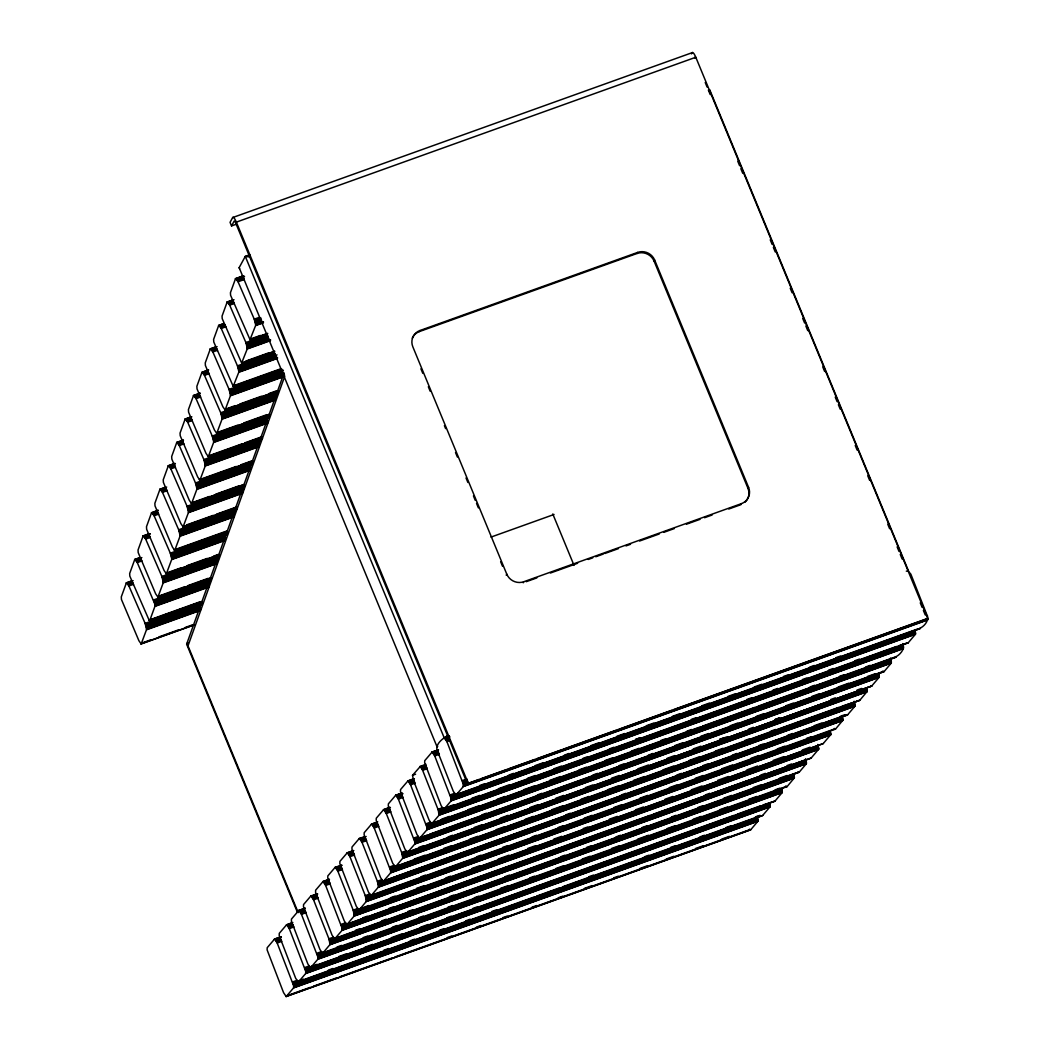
<?xml version="1.0" encoding="UTF-8"?>
<svg xmlns="http://www.w3.org/2000/svg" width="1049" height="1049" viewBox="0 0 1049 1049"><rect width="100%" height="100%" fill="white"/><g stroke="black" fill="none" stroke-linecap="round" stroke-linejoin="round"><path stroke-width="1.5" d="M146.611 629.4L145.129 623.381L128.922 585.971L126.418 582.798L121.291 596.894L121.448 599.49L138.901 640.716L141.182 643.968L146.611 629.4L200.595 610.02M149.771 620.51L154.898 606.401L154.741 603.804L137.288 562.592L134.783 559.405L129.67 573.515L129.814 576.111L149.246 620.457L202.221 601.693M163.356 582.483L161.874 576.478L145.667 539.068L143.162 535.882L138.048 549.991L138.193 552.587L155.658 593.813L157.927 597.065L163.356 582.483L217.34 563.116M171.8 559.183L170.318 553.177L154.111 515.767L151.607 512.581L146.493 526.69L146.637 529.286L164.09 570.512L166.371 573.764L171.8 559.183L224.237 540.366M180.166 535.803L178.684 529.784L162.477 492.374L159.986 489.201L154.859 503.31L155.016 505.906L172.469 547.119L174.75 550.371L180.166 535.803L234.163 516.436M188.545 512.279L187.063 506.261L170.856 468.864L168.365 465.677L163.238 479.786L163.395 482.383L180.848 523.595L183.116 526.847L188.545 512.279L242.542 492.912M196.989 488.978L195.507 482.973L179.3 445.563L176.796 442.376L171.682 456.485L171.826 459.082L189.292 500.307L191.561 503.559L196.989 488.978L249.439 470.162M205.368 465.599L203.886 459.58L187.679 422.17L185.175 418.997L180.048 433.093L180.205 435.689L197.658 476.915L199.939 480.167L205.368 465.599L257.805 446.782M213.747 442.075L212.252 436.056L196.058 398.659L193.554 395.473L188.427 409.582L188.584 412.178L206.037 453.391L208.318 456.643L213.747 442.075L267.731 422.708M222.178 418.774L220.696 412.755L204.489 375.358L201.998 372.172L196.871 386.281L197.028 388.877L214.481 430.09L216.75 433.342L222.178 418.774L274.628 399.957M230.557 395.394L229.075 389.376L212.868 351.966L210.364 348.793L205.25 362.888L205.394 365.485L222.847 406.71L225.129 409.962L230.557 395.394L282.994 376.578M238.936 371.871L237.454 365.852L221.247 328.442L218.743 325.269L213.616 339.378L213.773 341.974L233.206 386.32L238.936 371.871L277.5 358.037M247.38 348.57L245.899 342.551L229.692 305.154L227.187 301.968L222.06 316.077L222.218 318.673L241.65 363.02L247.38 348.57L270.511 340.269M255.746 325.19L254.264 319.171L238.057 281.761L235.553 278.588L230.439 292.684L230.583 295.28L250.016 339.627L255.746 325.19L263.456 322.423M286.18 996.55L293.563 987.909L293.641 985.732L277.185 942.999L274.563 939.078L267.193 947.719L267.115 949.896L283.558 992.629L286.18 996.55L750.664 829.838L757.85 821.315L757.168 816.279M298.283 982.179L305.665 973.538L305.731 971.348L289.288 928.627L286.665 924.707L279.283 933.348L279.204 935.524L295.661 978.258L298.283 982.179L762.571 815.571L769.953 806.93L769.573 802.865M310.465 967.873L317.847 959.245L317.926 957.055L301.469 914.335L298.847 910.414L291.478 919.055L291.399 921.232L307.855 963.965L310.465 967.873L774.962 801.161L782.134 792.638L781.767 788.573M330.055 944.467L328.914 938.803L313.559 899.832L310.937 895.912L303.554 904.553L303.476 906.729L319.932 949.463L322.554 953.384L330.055 944.467L794.355 777.873L793.844 774.07M334.644 939.012L342.026 930.371L342.092 928.181L325.649 885.461L323.026 881.54L315.644 890.181L315.579 892.358L332.022 935.092L334.644 939.012L799.128 772.287L806.314 763.764L805.632 758.729M354.339 915.803L353.198 910.139L337.844 871.168L335.221 867.248L327.839 875.889L327.76 878.065L344.216 920.799L346.839 924.707L354.339 915.803L818.64 749.196L817.814 744.436M366.429 901.301L365.275 895.636L349.92 856.666L347.298 852.745L339.915 861.386L339.85 863.563L356.293 906.297L358.915 910.217L366.429 901.301L830.716 734.693L830.205 730.904M378.519 886.929L377.365 881.265L362.01 842.295L359.387 838.374L352.018 847.015L351.939 849.192L368.383 891.925L371.005 895.833L378.519 886.929L842.806 720.322L841.993 715.562M383.2 881.54L390.582 872.899L390.648 870.722L374.205 827.989L371.582 824.081L364.2 832.709L364.134 834.899L380.577 877.62L383.2 881.54L847.487 714.946L854.869 706.305L854.174 701.27M412.519 775.329L413.673 780.994L429.028 819.964L431.637 823.885L439.02 815.243L438.338 810.208L422.642 770.333L420.295 766.478L412.519 775.329L415.601 774.214M402.79 858.134L401.636 852.47L386.281 813.5L383.659 809.579L376.276 818.22L376.211 820.397L392.654 863.13L395.276 867.051L402.79 858.134L867.077 691.527L866.566 687.738M407.379 852.667L414.748 844.039L414.827 841.849L398.371 799.128L395.761 795.208L388.379 803.849L388.3 806.025L404.757 848.759L407.379 852.667L871.667 686.072L879.036 677.431L878.669 673.366M419.561 838.374L426.943 829.733L427.022 827.556L410.565 784.822L407.943 780.915L400.561 789.543L400.495 791.733L416.938 834.453L419.561 838.374L884.045 671.662L891.23 663.138L890.549 658.103M443.74 809.5L451.122 800.859L451.188 798.682L434.745 755.949L432.122 752.041L424.74 760.682L424.675 762.859L441.118 805.593L443.74 809.5L908.224 642.788L915.41 634.265L915.03 630.2M447.844 735.69C441.983 738.68 433.814 745.223 437.957 752.317L453.312 791.287L455.935 795.208L463.304 786.566L463.383 784.39L446.926 741.656L444.12 737.853M758.047 706.213L895.322 656.949C898.954 655.809 905.943 648.898 902.625 643.601M919.606 628.285C923.933 626.987 930.424 619.526 926.569 614.032L910.86 574.196L908.408 571.259M297.208 911.791L186.63 644.178L283.82 373.68M284.83 376.014L188.02 645.804L187.01 643.47L188.217 643.037M709.137 91.001L709.662 89.637L908.5 570.918L906.323 571.167M785.832 785.989L787.038 786.671L794.355 777.873M653.186 814.247L811.126 758.112L818.64 749.196M358.312 909.889L823.203 743.61L830.716 734.693M834.296 728.452L835.489 729.121L842.806 720.322M841.993 706.213L859.76 700.339L867.077 691.527M927.132 619.487L927.709 618.425L695.802 57.262A7.133 1.639 70.3 0 0 692.104 52.699L232.655 217.563L230.059 222.336L231.541 225.928L236.143 224.276M231.541 225.928L234.137 221.155A3.173 0.734 70.3 0 1 235.776 223.175L467.684 784.35L468.26 783.301L927.709 618.425M239.539 268.57L239.159 267.639L245.282 256.376L250.305 257.057M412.309 338.145A13.204 12.588 28.5 0 1 419.403 331.563L419.98 330.514L637.622 252.416A13.204 12.588 28.5 0 1 654.655 260.047L748.58 487.339A13.204 12.588 28.5 0 1 741.433 503.638L740.856 504.687L728.767 509.027M691.461 53.892L692.104 52.699M419.403 331.563L637.045 253.478L637.622 252.416M744.96 502.248A13.204 12.588 28.5 0 0 748.003 488.388L654.078 261.096L654.655 260.047M506.195 575.167L506.759 574.105L412.834 346.813A13.204 12.588 28.5 0 1 419.98 330.514M523.228 582.785L523.792 581.736L741.433 503.638M748.003 488.388L748.58 487.339M908.224 642.788L899.701 645.345M884.045 671.662L882.852 670.993M799.128 772.287L797.935 771.618M774.962 801.161L763.357 804.832M750.664 829.838L749.471 829.169M232.655 217.563A7.133 1.639 70.3 0 1 236.353 222.126L695.802 57.262M249.832 254.75L245.282 256.376L444.186 737.775M235.553 278.588L243.499 275.743M235.409 278.824L243.119 276.057M236.445 278.968L244.155 276.202M236.851 279.48L244.561 276.713M237.271 280.162L243.447 277.946M237.677 280.935L243.853 278.732M238.057 281.761L244.233 279.545M227.187 301.968L233.586 299.686M227.043 302.204L233.875 299.804M228.079 302.348L232.694 300.683M228.472 302.873L233.101 301.207M228.892 303.554L233.521 301.889M229.311 304.328L233.94 302.663M229.692 305.154L234.32 303.489M218.598 325.505L223.594 323.538M219.267 325.321L223.896 323.656M219.634 325.649L224.263 323.984M220.041 326.173L224.656 324.508M220.46 326.842L225.089 325.19M220.867 327.629L225.496 325.964M221.247 328.442L225.876 326.79M254.264 319.171L258.893 317.506M254.619 320.05L260.795 317.834M254.973 321.007L261.135 318.791M255.274 322.004L261.437 319.801M255.51 322.987L261.686 320.771M255.681 323.866L261.844 321.65M255.759 324.613L263.469 321.846M255.668 325.583L263.378 322.817M210.364 348.793L215.215 347.062M210.22 349.029L217.064 346.629M211.255 349.173L215.884 347.507M211.662 349.697L216.291 348.032M212.082 350.366L216.71 348.714M212.488 351.14L217.117 349.487M212.868 351.966L217.497 350.314M251.196 338.748L260.454 335.431M250.016 339.627L267.665 333.359M250.318 339.758L267.508 333.595M245.899 342.551L267.482 334.801M246.253 343.429L267.849 335.68M246.594 344.4L268.19 336.65M246.895 345.396L268.492 337.647M247.144 346.367L268.741 338.617M247.302 347.258L268.898 339.509M247.38 347.993L270.524 339.692M247.302 348.963L270.432 340.663M201.854 372.408L208.384 369.891M202.523 372.225L208.685 370.009M202.877 372.552L207.505 370.9M203.283 373.077L207.912 371.412M203.703 373.759L208.331 372.093M204.122 374.532L208.738 372.867M204.489 375.358L209.118 373.693M245.912 361.026L269.055 352.726M241.65 363.02L274.707 351.205M241.952 363.138L274.563 351.441M237.454 365.852L274.471 352.569M237.808 366.73L274.825 353.447M238.149 367.701L275.166 354.418M238.451 368.697L277.015 354.864M238.7 369.668L275.717 356.385M238.87 370.546L275.887 357.263M238.936 371.294L277.5 357.46M238.857 372.264L277.421 358.43M193.554 395.473L199.953 393.191M193.409 395.709L200.241 393.309M194.432 395.853L199.061 394.188M194.839 396.378L199.467 394.712M195.258 397.06L199.887 395.394M195.678 397.833L200.307 396.168M196.058 398.659L200.687 396.994M232.839 385.993L280.66 368.828M233.206 386.32L281.696 368.973M233.507 386.438L281.552 369.209M229.075 389.376L283.06 370.009M229.429 390.254L283.414 370.887M229.77 391.211L282.22 372.395M230.085 392.221L284.069 372.841M230.321 393.191L284.305 373.811M230.492 394.07L284.476 374.703M230.557 394.817L283.007 376.001M230.478 395.788L282.915 376.971M185.175 418.997L190.026 417.266M185.03 419.233L191.862 416.833M186.066 419.377L190.682 417.712M186.46 419.902L191.088 418.236M186.879 420.57L191.508 418.918M187.299 421.357L191.928 419.692M187.679 422.17L192.308 420.518M226.007 408.953L235.264 405.635M239.893 403.97L261.489 396.22M269.2 393.454L276.91 390.687M225.496 409.648L277.946 390.831M225.129 409.962L277.801 391.067M220.696 412.755L277.775 392.287M221.064 413.634L278.129 393.165M221.405 414.604L276.936 394.673M221.706 415.601L275.69 396.234M221.955 416.571L275.939 397.204M222.113 417.463L276.097 398.082M222.191 418.21L274.641 399.381M222.1 419.167L274.55 400.351M176.796 442.376L183.195 440.095M176.652 442.612L183.496 440.213M177.687 442.757L182.316 441.104M178.094 443.281L182.723 441.629M178.514 443.963L183.142 442.298M178.92 444.737L183.549 443.071M179.3 445.563L183.929 443.897M217.641 432.345L237.69 425.147M243.853 422.931L266.997 414.63M216.461 433.224L269.567 414.224M216.75 433.342L269.423 414.46M212.252 436.056L269.331 415.574M212.619 436.935L269.685 416.466M212.96 437.905L268.492 417.974M213.262 438.902L267.246 419.534M213.511 439.872L267.495 420.505M213.668 440.764L267.652 421.383M213.747 441.498L267.731 422.131M213.655 442.468L267.652 423.101M168.365 465.677L174.75 463.396M168.207 465.913L175.052 463.514M169.243 466.058L175.419 463.842M169.65 466.582L174.278 464.917M170.069 467.264L174.698 465.599M170.476 468.038L175.104 466.372M170.856 468.864L175.485 467.198M207.65 456.197L241.585 444.015M244.666 442.914L261.634 436.817M208.017 456.525L262.001 437.145M208.318 456.643L262.302 437.276M203.886 459.58L262.499 438.548M204.24 460.459L261.306 439.977M204.581 461.429L260.113 441.498M204.883 462.425L258.88 443.045M205.132 463.396L259.116 444.029M205.289 464.274L259.287 444.907M205.368 465.022L257.818 446.205M205.289 465.992L259.273 446.612M159.986 489.201L164.837 487.47M159.841 489.437L166.673 487.038M160.864 489.581L165.493 487.916M161.271 490.106L165.899 488.441M161.69 490.775L166.319 489.122M162.11 491.561L166.725 489.896M162.477 492.374L167.106 490.722M199.271 479.708L236.3 466.425M240.916 464.773L251.721 460.891M199.638 480.049L252.757 461.036M199.939 480.167L252.599 461.272M195.507 482.973L252.586 462.491M195.861 483.851L252.94 463.37M196.215 484.808L251.734 464.877M196.517 485.805L250.501 466.438M196.753 486.775L250.75 467.408M196.924 487.667L250.908 468.287M197.002 488.414L249.439 469.585M196.91 489.372L249.36 470.555M151.462 512.83L158.006 510.299M152.131 512.633L158.307 510.417M152.498 512.961L157.127 511.309M152.905 513.486L157.534 511.833M153.324 514.167L157.953 512.502M153.731 514.941L158.36 513.289M154.111 515.767L158.74 514.102M192.439 502.55L209.407 496.452M215.583 494.249L238.713 485.936M191.259 503.428L243.709 484.612M191.561 503.559L244.378 484.428M187.063 506.261L244.142 485.792M187.43 507.139L244.496 486.67M187.771 508.109L243.302 488.178M188.073 509.106L243.604 489.175M188.322 510.076L242.306 490.709M188.479 510.968L242.463 491.588M188.558 511.702L242.542 492.335M188.466 512.673L242.45 493.305M143.162 535.882L149.561 533.6M143.018 536.118L149.863 533.718M144.054 536.262L150.23 534.046M144.46 536.786L149.089 535.134M144.88 537.468L149.509 535.803M145.286 538.242L149.915 536.577M145.667 539.068L150.295 537.403M187.089 524.736L213.314 515.334M216.396 514.22L236.445 507.021M182.828 526.729L236.812 507.362M183.116 526.847L237.113 507.48M178.684 529.784L237.297 508.752M179.051 530.663L236.117 510.181M179.392 531.633L234.924 511.702M179.694 532.63L233.678 513.249M179.943 533.6L233.927 514.233M180.1 534.492L234.084 515.111M180.179 535.226L234.163 515.859M180.087 536.196L234.084 516.829M134.783 559.405L139.635 557.675M134.639 559.642L139.937 557.793M135.675 559.786L141.851 557.57M136.082 560.31L140.71 558.645M136.501 560.992L141.13 559.327M136.908 561.766L141.536 560.1M137.288 562.592L141.917 560.927M174.082 549.925L226.532 531.096M174.449 550.253L227.554 531.24M174.75 550.371L227.41 531.489M170.318 553.177L227.384 532.695M170.672 554.056L227.751 533.574M171.013 555.013L226.545 535.095M171.328 556.009L225.312 536.642M171.564 556.993L225.548 537.612M171.734 557.871L225.719 538.504M171.8 558.619L224.25 539.802M171.721 559.576L224.158 540.76M126.418 582.798L131.269 581.054M126.273 583.034L133.105 580.635M127.309 583.178L131.925 581.513M127.703 583.69L132.331 582.038M128.135 584.372L132.751 582.706M128.542 585.145L133.171 583.493M128.922 585.971L133.551 584.306M167.25 572.754L181.136 567.771M187.299 565.555L207.361 558.356M213.524 556.154L218.153 554.488M166.07 573.633L219.189 554.633M166.371 573.764L219.044 554.869M161.874 576.478L218.939 555.996M162.228 577.356L219.307 556.875M162.582 578.314L218.1 558.383M162.883 579.31L218.415 559.392M163.12 580.281L217.117 560.913M163.29 581.172L217.274 561.792M163.369 581.92L217.353 562.539M163.277 582.877L217.261 563.51M158.805 596.055L185.03 586.64M188.112 585.539L208.174 578.34M157.625 596.933L210.744 577.933M157.927 597.065L212.147 577.619M153.495 599.989L210.574 579.507M153.849 600.867L210.928 580.399M154.203 601.838L209.721 581.907M154.505 602.834L210.036 582.903M154.741 603.804L208.738 584.437M154.911 604.696L208.895 585.316M154.99 605.43L208.974 586.063M154.977 606.007L208.961 586.64M154.898 606.401L208.882 587.034M148.892 620.129L199.795 601.864M149.246 620.457L201.696 601.641M149.548 620.575L202.365 601.457M145.129 623.381L202.195 602.9M145.483 624.26L202.549 603.778M145.824 625.217L201.356 605.299M146.126 626.214L200.123 606.846M146.375 627.197L200.359 607.817M146.532 628.076L200.529 608.708M146.611 628.823L200.595 609.456M146.532 629.793L198.969 610.964M142.061 642.958L151.318 639.641M159.028 636.874L179.077 629.675M185.253 627.459L192.964 624.693M140.881 643.837L193.999 624.837M141.182 643.968L193.842 625.073M490.998 537.088L554.042 514.469M526.244 581.697L536.826 577.907M550.423 573.029L577.632 563.261M588.214 559.471L592.751 557.845M595.766 556.757L603.332 554.042M604.84 553.505L618.438 548.614M625.991 545.913L630.528 544.287M639.602 541.022L659.244 533.98M663.781 532.354L674.363 528.552M686.452 524.212L700.05 519.334M704.587 517.708L712.14 514.993M445.759 736.765L448.802 735.664M444.579 737.801L449.208 736.149M444.92 738.063L448.002 736.962M445.314 738.522L449.942 736.87M445.733 739.165L448.815 738.063M446.166 739.938L449.247 738.837M446.572 740.791L449.654 739.689M446.926 741.656L450.021 740.555M432.122 752.041L438.285 749.825M431.926 752.146L438.561 749.891M432.726 752.356L437.354 750.704M433.119 752.828L437.748 751.163M433.539 753.457L438.167 751.805M433.971 754.231L438.6 752.579M434.378 755.083L439.007 753.431M434.745 755.949L439.374 754.297M419.823 766.531L425.999 764.315M420.636 766.74L425.265 765.075M421.029 767.199L425.658 765.534M421.449 767.842L426.078 766.176M421.882 768.615L426.51 766.95M422.288 769.468L426.904 767.802M422.642 770.333L427.271 768.668M407.943 780.915L414.119 778.699M407.746 781.02L414.381 778.751M408.559 781.23L413.175 779.577M408.953 781.689L413.568 780.036M409.372 782.331L414.001 780.679M409.792 783.105L414.421 781.453M410.198 783.957L414.827 782.292M410.565 784.822L415.194 783.17M395.565 795.312L401.924 792.992M396.024 795.26L400.652 793.608M396.365 795.522L402.528 793.319M396.758 795.994L402.921 793.778M397.178 796.624L401.806 794.972M397.61 797.397L402.239 795.745M398.017 798.25L402.646 796.597M398.371 799.128L403 797.463M462.281 780.626L466.91 778.974M383.462 809.697L389.835 807.363M383.934 809.644L390.097 807.428M462.622 781.531L467.251 779.879M384.275 809.907L390.438 807.691M384.655 810.366L389.284 808.7M462.924 782.502L467.552 780.836M385.088 811.008L389.717 809.343M463.186 783.472L467.815 781.807M385.507 811.782L390.136 810.116M463.383 784.39L468.011 782.724M385.914 812.634L390.543 810.969M463.488 785.19L478.908 779.656M481.989 778.555L505.133 770.254M508.214 769.14L534.439 759.738M537.521 758.624L560.664 750.323M563.746 749.222L616.196 730.392M619.277 729.291L671.727 710.475M674.809 709.36L927.775 618.595M386.281 813.5L390.91 811.834M463.501 785.832L927.788 619.238M463.435 786.291L927.722 619.697M463.304 786.566L927.591 619.972M450.1 794.932L454.728 793.267M371.385 824.186L377.745 821.865M450.427 795.837L455.056 794.172M371.844 824.134L376.473 822.482M454.925 794.421L458.007 793.319M479.603 785.57L484.232 783.905M508.909 775.054L513.538 773.388M535.134 765.639L542.844 762.872M564.441 755.123L569.069 753.47M590.666 745.721L598.376 742.954M616.891 736.306L624.601 733.539M646.197 725.79L653.907 723.023M672.422 716.375L680.132 713.608M701.729 705.859L709.439 703.092M727.954 696.457L735.664 693.691M754.165 687.043L761.889 684.276M783.472 676.526L788.101 674.874M809.697 667.125L814.326 665.459M835.922 657.71L840.551 656.045M372.185 824.396L376.814 822.744M456.866 794.329L918.072 628.836M372.579 824.868L377.207 823.203M450.742 796.794L919.947 628.548M455.935 795.208L920.419 628.495M373.011 825.497L377.627 823.845M451.004 797.764L915.292 631.17M373.431 826.271L378.06 824.619M451.188 798.682L915.475 632.088M373.837 827.123L378.466 825.471M451.293 799.482L915.58 632.888M451.319 800.125L915.607 633.53M374.205 827.989L378.833 826.337M451.254 800.584L915.541 633.989M451.122 800.859L915.41 634.265M437.997 809.304L442.626 807.638M359.191 838.479L364.291 836.774M438.338 810.208L444.501 807.992M635.773 739.361L640.401 737.696M691.304 719.43L695.933 717.778M746.836 699.513L751.464 697.847M773.061 690.098L777.676 688.446M802.367 679.582L806.996 677.929M828.579 670.18L833.208 668.515M854.804 660.765L859.433 659.1M442.744 808.713L453.535 804.845M472.05 798.197L479.76 795.43M498.262 788.796L509.067 784.914M527.568 778.279L535.292 775.513M553.793 768.865L561.503 766.098M583.1 758.348L587.728 756.696M609.325 748.947L613.953 747.281M635.55 739.532L640.178 737.867M360.004 838.689L366.167 836.486M443.124 809.185L896.62 646.459M360.397 839.161L365.026 837.495M438.639 811.165L907.752 642.84M360.817 839.803L365.445 838.138M438.902 812.149L903.189 645.541M361.236 840.577L365.865 838.912M439.098 813.067L903.386 646.459M361.643 841.416L366.271 839.764M439.203 813.867L903.491 647.259M439.216 814.509L903.504 647.902M362.01 842.295L366.639 840.629M439.151 814.968L903.438 648.361M439.02 815.243L903.307 648.636M425.92 823.806L430.549 822.141M347.101 852.863L353.461 850.529M347.56 852.811L353.736 850.595M426.261 824.711L430.877 823.045M441.681 819.164L449.392 816.397M467.906 809.762L478.698 805.881M497.213 799.246L504.923 796.479M523.438 789.831L534.229 785.963M549.65 780.43L560.454 776.548M578.956 769.914L586.679 767.147M605.181 760.499L612.891 757.732M631.406 751.084L639.116 748.317M660.713 740.568L665.341 738.916M686.938 731.166L691.566 729.501M810.09 686.938L814.719 685.272M839.397 676.421L844.025 674.756M865.622 667.007L870.25 665.354M347.901 853.073L352.53 851.408M431.034 823.557L699.434 727.245M702.515 726.144L754.952 707.328M348.294 853.532L352.923 851.867M431.375 823.819L895.662 657.212M426.563 825.668L896.134 657.172M348.727 854.174L353.343 852.509M426.825 826.638L891.112 660.044M349.147 854.948L353.775 853.283M427.022 827.556L891.309 660.962M349.553 855.8L354.182 854.135M427.127 828.356L891.414 661.762M349.92 856.666L354.549 855.001M427.14 828.998L891.427 662.404M427.074 829.457L891.362 662.863M426.943 829.733L891.23 663.138M413.726 838.099L418.354 836.433M335.024 867.353L341.659 865.097M414.067 839.003L418.695 837.338M481.806 814.903L486.434 813.237M537.337 794.972L541.966 793.306M592.869 775.041L597.497 773.388M619.08 765.639L623.709 763.974M648.4 755.123L653.016 753.457M674.612 745.708L682.322 742.941M700.837 736.306L708.547 733.539M730.143 725.79L737.853 723.023M756.368 716.375L764.078 713.608M785.675 705.859L793.385 703.092M811.9 696.444L819.61 693.677M838.125 687.043L848.916 683.161M867.431 676.526L875.141 673.76M335.824 867.562L342 865.359M418.957 838.059L426.668 835.292M429.749 834.178L881.698 672.003M336.218 868.034L340.846 866.369M414.381 839.961L883.586 671.714M336.637 868.664L341.266 867.012M414.63 840.931L878.931 674.337M337.07 869.437L341.699 867.785M414.827 841.849L879.114 675.254M337.476 870.29L342.105 868.638M414.932 842.649L879.219 676.054M414.945 843.304L879.232 676.697M337.844 871.168L342.459 869.503M414.879 843.763L879.167 677.156M414.748 844.039L879.036 677.431M401.636 852.47L406.265 850.805M323.026 881.54L329.202 879.324M322.83 881.645L329.465 879.39M401.977 853.375L408.14 851.159M719.719 739.361L724.348 737.696M775.25 719.43L779.879 717.765M830.782 699.499L835.41 697.847M857.007 690.098L861.635 688.432M418.708 847.461L423.337 845.796M448.015 836.945L452.644 835.279M474.24 827.53L481.95 824.763M500.465 818.128L508.175 815.361M529.771 807.612L537.481 804.845M555.996 798.197L563.706 795.43M585.303 787.681L593.013 784.914M611.528 778.266L619.238 775.499M637.74 768.865L648.544 764.983M667.059 758.348L674.769 755.582M693.271 748.934L700.994 746.167M719.496 739.532L727.206 736.765M748.802 729.016L753.431 727.35M775.027 719.601L779.656 717.936M323.63 881.868L328.258 880.203M406.763 852.352L871.667 686.072M324.023 882.327L328.652 880.662M402.278 854.345L871.863 685.954M324.456 882.97L329.084 881.304M402.541 855.315L866.828 688.708M324.875 883.743L329.504 882.078M402.724 856.233L867.025 689.626M325.282 884.582L329.911 882.93M402.842 857.033L867.13 690.426M325.649 885.461L330.278 883.796M402.855 857.676L867.143 691.068M402.659 858.41L866.946 691.802M389.559 866.972L394.188 865.307M310.74 896.03L316.903 893.814M389.887 867.877L394.516 866.212M414.329 859.065L425.133 855.197M443.635 848.549L451.345 845.782M469.86 839.148L477.82 836.328M496.085 829.733L504.031 826.914M525.392 819.217L533.338 816.397M551.617 809.802L562.644 805.881M581.159 799.233L588.869 796.466M607.384 789.831L618.176 785.95M633.609 780.417L644.401 776.548M662.916 769.9L673.707 766.032M689.141 760.499L699.932 756.617M715.352 751.084L723.063 748.317M744.659 740.568L749.288 738.902M770.884 731.153L775.513 729.501M311.54 896.239L317.716 894.023M394.673 866.723L838.912 707.314M311.933 896.698L316.562 895.046M395.014 866.985L859.301 700.378M390.202 868.834L859.76 700.339M312.353 897.341L316.982 895.676M390.464 869.805L854.751 703.21M312.786 898.114L317.414 896.449M390.648 870.722L854.935 704.128M313.192 898.967L317.821 897.301M390.752 871.522L855.04 704.928M313.559 899.832L318.175 898.167M390.779 872.165L855.066 705.571M390.713 872.624L855.001 706.029M390.582 872.899L854.869 706.305M377.365 881.265L381.993 879.6M298.847 910.414L305.023 908.198M298.65 910.519L305.285 908.264M377.706 882.17L382.334 880.504M565.752 814.889L570.381 813.237M621.283 794.972L625.912 793.306M676.815 775.041L681.444 773.375M703.04 765.626L707.669 763.974M732.346 755.11L736.975 753.457M758.571 745.708L763.187 744.043M787.878 735.192L792.506 733.526M814.09 725.777L821.813 723.01M840.315 716.375L844.943 714.71M299.463 910.729L304.092 909.077M382.597 881.226L846.884 714.618M299.857 911.201L304.485 909.535M378.007 883.127L842.295 716.533M382.924 881.488L847.684 714.828M300.276 911.843L304.905 910.178M378.269 884.097L842.557 717.503M300.709 912.617L305.338 910.952M378.466 885.015L842.753 718.421M301.115 913.456L305.731 911.804M378.571 885.828L842.858 719.221M301.469 914.335L306.098 912.669M378.584 886.471L842.871 719.863M378.387 887.205L842.675 720.597M365.275 895.636L369.904 893.984M286.469 924.825L292.828 922.491M286.928 924.772L291.556 923.107M365.603 896.541L370.231 894.876M420.911 876.794L425.54 875.128M476.443 856.863L481.071 855.197M502.668 847.448L507.283 845.796M531.974 836.932L536.603 835.279M558.186 827.53L562.815 825.865M584.411 818.115L592.121 815.348M613.717 807.599L621.428 804.832M639.942 798.197L647.653 795.43M669.249 787.681L676.959 784.914M695.474 778.266L703.184 775.499M721.699 768.851L732.49 764.983M751.005 758.335L758.715 755.568M777.23 748.934L784.94 746.167M806.537 738.417L811.165 736.752M287.269 925.034L291.897 923.369M371.949 894.967L834.689 728.911M287.662 925.493L292.291 923.828M365.917 897.511L835.489 729.121M288.082 926.136L292.71 924.471M366.18 898.482L830.467 731.874M288.514 926.91L293.143 925.244M366.363 899.399L830.651 732.792M288.921 927.762L293.55 926.097M366.468 900.199L830.756 733.592M289.288 928.627L293.917 926.962M366.494 900.842L830.782 734.234M366.298 901.576L830.585 734.969M353.198 910.139L357.814 908.473M274.563 939.078L280.739 936.862M274.366 939.196L281.001 936.927M353.526 911.043L368.71 905.549M390.307 897.8L395.171 896.095M416.532 888.398L424.242 885.631M445.838 877.882L450.703 876.164M472.063 868.467L479.773 865.7M498.275 859.065L509.08 855.184M527.581 848.549L535.305 845.782M553.806 839.134L561.766 836.315M583.113 828.618L587.991 826.914M609.338 819.217L617.297 816.397M635.563 809.802L643.509 806.983M665.105 799.233L672.829 796.466M691.33 789.818L702.135 785.95M717.555 780.417L728.347 776.535M746.862 769.9L757.653 766.019M773.087 760.486L783.878 756.617M802.393 749.969L810.103 747.203M275.179 939.406L281.342 937.19M275.572 939.865L280.201 938.212M353.841 912.001L823.399 743.505M275.992 940.507L280.621 938.842M354.103 912.971L818.39 746.377M276.425 941.281L281.04 939.616M354.287 913.889L818.574 747.294M276.818 942.133L281.447 940.468M354.392 914.689L818.679 748.094M277.185 942.999L281.814 941.333M354.405 915.344L818.705 748.737M354.208 916.079L818.508 749.471M341.004 924.431L345.632 922.766M341.331 925.336L345.96 923.671M362.797 917.836L367.425 916.183M389.022 908.434L393.65 906.769M705.23 794.958L709.858 793.306M760.761 775.041L765.39 773.375M786.986 765.626L791.615 763.96M346.222 924.392L650.092 815.348M341.646 926.293L805.934 759.699M346.563 924.654L811.323 757.994M341.908 927.264L806.196 760.669M342.092 928.181L806.379 761.587M342.197 928.994L806.497 762.387M342.223 929.637L806.511 763.029M342.158 930.096L806.445 763.488M342.026 930.371L806.314 763.764M328.914 938.803L333.53 937.15M329.242 939.707L333.87 938.055M355.467 930.306L360.095 928.64M381.692 920.891L386.307 919.226M407.904 911.476L412.532 909.824M449.326 896.711L453.955 895.046M504.857 876.78L509.486 875.128M560.389 856.863L565.018 855.197M586.614 847.448L591.243 845.782M615.92 836.932L620.549 835.266M642.145 827.517L646.774 825.865M671.452 817.001L676.081 815.348M697.677 807.599L702.292 805.934M723.889 798.184L731.612 795.417M753.195 787.668L760.918 784.901M779.42 778.266L787.13 775.499M334.041 938.685L796.781 772.641M329.556 940.678L798.669 772.339M329.806 941.648L794.106 775.041M330.002 942.566L794.29 775.958M330.107 943.366L794.395 776.758M330.12 944.008L794.408 777.401M329.924 944.743L794.224 778.148M316.824 953.305L321.453 951.64M317.165 954.21L323.328 951.994M336.978 947.063L341.607 945.398M363.19 937.649L367.819 935.996M392.51 927.132L397.125 925.48M418.721 917.731L423.35 916.065M448.028 907.215L452.657 905.549M474.253 897.8L478.882 896.134M500.478 888.398L508.188 885.618M529.784 877.869L534.649 876.164M556.009 868.467L563.719 865.7M582.234 859.052L590.181 856.233M611.541 848.536L619.251 845.769M637.753 839.134L648.557 835.253M667.072 828.618L674.782 825.851M693.284 819.203L701.243 816.384M719.509 809.802L727.468 806.983M748.816 799.286L756.775 796.466M775.041 789.871L779.905 788.153M321.938 953.056L786.226 786.462M317.467 955.167L787.038 786.671M317.729 956.137L782.016 789.543M317.926 957.055L782.213 790.461M318.031 957.868L782.318 791.261M318.044 958.511L782.331 791.903M317.978 958.97L782.266 792.362M317.847 959.245L782.134 792.638M304.643 967.598L309.271 965.932M304.971 968.502L309.599 966.837M309.468 967.099L317.178 964.319M338.775 956.583L346.485 953.803M365 947.168L372.71 944.402M391.225 937.754L402.016 933.885M420.531 927.237L428.241 924.471M446.756 917.836L451.385 916.17M472.968 908.421L477.597 906.769M309.861 967.558L734.051 815.348M737.132 814.234L760.263 805.934M305.285 969.46L774.49 801.213M305.547 970.43L769.835 803.836M305.731 971.348L770.018 804.753M305.836 972.161L770.123 805.553M305.849 972.803L770.15 806.196M305.797 973.262L770.084 806.655M305.665 973.538L769.953 806.93M292.54 981.969L297.169 980.317M292.881 982.874L297.51 981.221M328.35 970.141L332.979 968.489M383.882 950.224L388.51 948.558M410.107 940.809L414.735 939.157M439.413 930.293L444.042 928.64M465.638 920.891L470.267 919.226M491.863 911.476L496.492 909.811M298.821 980.828L303.449 979.176M588.804 876.78L593.432 875.115M644.335 856.849L648.964 855.197M670.56 847.448L675.189 845.782M699.867 836.932L704.495 835.266M726.092 827.517L730.72 825.851M755.398 817.001L760.027 815.335M297.667 981.851L533.679 897.17M536.76 896.056L559.891 887.756M562.985 886.654L760.42 815.807M293.182 983.844L762.767 815.453M293.445 984.814L757.732 818.207M293.641 985.732L757.929 819.125M293.746 986.532L758.034 819.938M293.759 987.175L758.047 820.58M293.694 987.634L757.981 821.039M293.563 987.909L757.85 821.315M447.149 937.649L451.778 935.983M476.456 927.132L481.085 925.467M502.681 917.718L507.296 916.065M531.987 907.201L536.616 905.549M558.199 897.8L562.828 896.134M584.424 888.385L592.134 885.618M613.731 877.869L618.359 876.203M639.956 868.467L647.666 865.687M666.181 859.052L673.891 856.286M695.487 848.536L703.197 845.769M721.712 839.121L729.422 836.355M287.124 995.671L310.255 987.371M313.336 986.27L336.48 977.956M339.561 976.855L392.011 958.039M395.093 956.924L748.317 830.179M285.918 996.484L750.205 829.89M437.695 746.586L436.974 746.613L239.159 267.639M705.23 82.517L707.105 87.054M708.363 90.07L710.239 94.62M737.735 161.166L739.611 165.703M740.856 168.732L742.731 173.269M770.241 239.828L772.116 244.365M773.362 247.38L775.237 251.917M790.238 288.226L792.113 292.763M802.747 318.476L804.622 323.013M805.868 326.042L807.743 330.579M822.744 366.875L824.619 371.425M835.253 397.138L837.128 401.675M838.374 404.691L840.249 409.228M855.25 445.537L857.125 450.073M867.759 475.787L869.634 480.324M887.756 524.185L889.631 528.722M897.131 546.883L899.006 551.42M900.252 554.436L902.127 558.986M920.261 602.847L922.137 607.384M923.382 610.413L925.257 614.95M420.911 368.802L422.773 373.287M428.333 386.753L430.182 391.238M444.396 425.632L445.628 428.621M455.515 452.539L457.377 457.023M466.018 477.964L467.88 482.448M473.44 495.902L475.289 500.399M476.534 503.389L478.383 507.873M500.622 561.7L502.484 566.185M236.353 222.126L468.26 783.301M552.784 513.958L574.026 565.359M187.01 643.47L298.218 912.604M694.766 57.315A3.173 0.734 70.3 0 1 695.238 58.311M637.045 253.478A13.204 12.588 28.5 0 1 654.078 261.096M523.792 581.736A13.204 12.588 28.5 0 1 506.759 574.105"/></g></svg>
